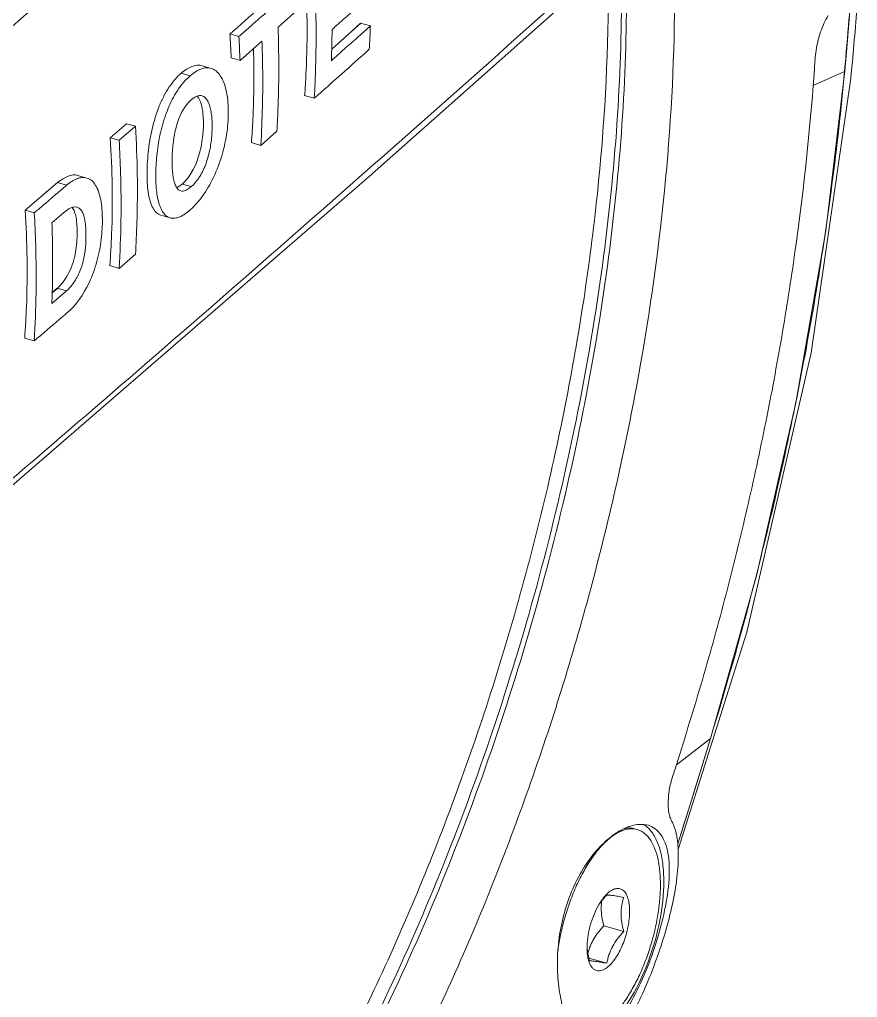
# Model space of a CAD drawing. Header units: millimetres. Extents: x 0 to 3564, y 0 to 2520.
# Drawn here: x 1924.06 to 1963.96, y 1942.42 to 1989.01 of the extents above; entities that cross this region are included whole.
import ezdxf

# ---------------------------------------------------------------- set-up
doc = ezdxf.new("R2010")
doc.units = ezdxf.units.MM
doc.layers.get('0').update_dxf_attribs({"lineweight": 13})

msp = doc.modelspace()

# ---------------------------------------------------------------- linework, layer by layer
for p, q in [((1940.703, 1981.539), (1959.246, 1997.987)), ((1937.409, 1989.569), (1936.368, 1988.651)), ((1939.404, 1988.025), (1940.309, 1988.839)), ((1940.153, 1988.153), (1940.766, 1988.707)), ((1940.303, 1988.841), (1940.766, 1988.707)), ((1934.07, 1988.327), (1934.502, 1988.203)), ((1935.603, 1987.978), (1934.557, 1987.06)), ((1938.924, 1987.603), (1939.071, 1987.734)), ((1938.93, 1987.601), (1939.404, 1988.025)), ((1963.46, 1987.652), (1963.365, 1986.573)), ((1933.177, 1986.689), (1932.756, 1986.811)), ((1934.132, 1987.183), (1934.557, 1987.06)), ((1931.747, 1986.456), (1932.177, 1986.331)), ((1963.351, 1986.536), (1961.86, 1985.867)), ((1963.354, 1986.574), (1963.351, 1986.536)), ((1963.365, 1986.573), (1963.351, 1986.536)), ((1937.63, 1985.398), (1938.093, 1985.264)), ((1928.371, 1983.383), (1929.15, 1984.052)), ((1929.15, 1984.052), (1929.579, 1983.928)), ((1928.801, 1983.259), (1929.579, 1983.928)), ((1936.314, 1983.693), (1935.548, 1983.02)), ((1928.371, 1983.383), (1928.801, 1983.259)), ((1935.094, 1983.151), (1935.548, 1983.02)), ((1924.317, 1979.934), (1925.863, 1981.242)), ((1925.863, 1981.242), (1926.298, 1981.116)), ((1927.263, 1981.463), (1926.839, 1981.586)), ((1931.799, 1981.178), (1932.235, 1981.052)), ((1931.541, 1981.001), (1931.618, 1981.04)), ((1924.317, 1979.934), (1924.758, 1979.806)), ((1926.157, 1979.808), (1925.597, 1979.332)), ((1930.787, 1979.693), (1931.226, 1979.566)), ((1929.579, 1977.828), (1928.801, 1977.159)), ((1928.35, 1977.289), (1928.801, 1977.159)), ((1925.597, 1975.486), (1926.297, 1976.082)), ((1925.61, 1976.002), (1925.855, 1976.209)), ((1925.616, 1976), (1925.86, 1976.207)), ((1926.297, 1976.082), (1925.855, 1976.209)), ((1924.297, 1973.84), (1924.758, 1973.706)), ((1958.703, 1959.822), (1955.426, 1949.468)), ((1956.963, 1954.755), (1955.346, 1953.51)), ((1956.964, 1954.755), (1955.8, 1950.993)), ((1956.97, 1954.75), (1956.964, 1954.755)), ((1955.8, 1950.993), (1955.685, 1950.622)), ((1955.801, 1950.993), (1955.686, 1950.621)), ((1953.476, 1950.421), (1953.346, 1950.459)), ((1955.477, 1949.955), (1955.488, 1949.992)), ((1952.099, 1947.408), (1952.005, 1947.32)), ((1952.833, 1945.564), (1951.887, 1945.837)), ((1952.021, 1944.049), (1951.178, 1944.292))]:
    msp.add_line(p, q)
for points in [[(1963.46, 1987.652), (1963.571, 1989.021), (1963.64, 1989.866)], [(1939.071, 1987.734), (1939.688, 1988.288), (1940.303, 1988.841)], [(1956.97, 1954.75), (1959.15, 1962.507), (1961.033, 1970.757), (1962.457, 1978.947), (1963.365, 1986.573)], [(1963.648, 1986.214), (1961.767, 1973.133), (1958.703, 1959.822)], [(1898.662, 1945.516), (1917.287, 1961.263), (1940.703, 1981.539)], [(1955.406, 1949.733), (1956.232, 1952.373), (1956.97, 1954.75)]]:
    msp.add_lwpolyline(points)
for centre, radius, start, end in [((1500.242, 2482.77), 657.79, 311.26428, 311.594824), ((1828.373, 1999.591), 135.935, 354.50183, 355.92819), ((1978.997, 1939.208), 66.178, 130.76898, 131.65875), ((1870.279, 2061.386), 97.367, 311.26908, 311.66682), ((1889.619, 1990.539), 51.179, 356.7016, 357.9489), ((1889.168, 1985.338), 45.008, 2.348, 3.8068), ((1880.5, 1985.057), 54.094, 2.1228, 3.3339), ((1886.979, 1988.955), 51.963, 357.9004, 359.5391), ((1397.607, 2595.694), 815.322, 311.522332, 311.768786), ((1824.324, 1999.96), 140, 354.36511, 354.51025), ((1797.639, 2003.75), 166.686, 345.80435, 346.49753), ((1796.088, 2004.145), 168.286, 342.93278, 345.80338), ((1953.215, 1949.517), 0.941, 73.9237, 82.0258), ((1733.203, 2019.959), 233.036, 342.52811, 342.72919), ((1954.639, 1946.97), 3.933, 125.5951, 127.4612), ((1954.361, 1945.265), 3.135, 147.8011, 149.3992), ((1954.35, 1944.989), 3.273, 143.6375, 145.2029), ((1954.136, 1946.686), 2.375, 171.7871, 180.0186), ((1954.289, 1944.77), 3.205, 177.996, 179.9756), ((1953.78, 1945.017), 2.696, 182.7691, 185.1945), ((1953.875, 1945.025), 2.791, 185.1885, 185.7299)]:
    msp.add_arc(centre, radius, start, end)
for points, knots in [([(1896.42, 1965.019), (1907.494, 1974.561), (1929.257, 1993.592), (1951.202, 2012.412), (1961.981, 2021.797)], [0, 0, 0, 0, 0.505642, 1, 1, 1, 1]), ([(1953.226, 1993.083), (1948.873, 1989.142), (1940.111, 1981.338), (1926.853, 1969.799), (1913.516, 1958.399), (1904.531, 1950.93), (1900.008, 1947.237)], [0, 0, 0, 0, 0.250755, 0.501046, 0.750609, 1, 1, 1, 1]), ([(1938.093, 1991.364), (1938.151, 1990.34), (1938.212, 1988.305), (1938.152, 1986.271), (1938.093, 1985.264)], [0, 0, 0, 0, 0.50419, 1, 1, 1, 1]), ([(1952.725, 1990.119), (1952.725, 1987.961), (1952.549, 1983.53), (1951.817, 1976.781), (1950.623, 1969.853), (1948.986, 1962.868), (1946.937, 1955.951), (1944.512, 1949.227), (1941.754, 1942.814), (1938.712, 1936.827), (1935.442, 1931.371), (1932, 1926.544), (1928.446, 1922.427), (1924.841, 1919.092), (1921.239, 1916.595), (1917.69, 1914.981), (1914.749, 1914.408), (1912.539, 1914.467), (1911.488, 1914.658), (1910.98, 1914.791)], [0, 0, 0, 0, 0.069479, 0.142599, 0.218345, 0.295649, 0.373382, 0.450412, 0.525621, 0.597945, 0.66641, 0.73017, 0.788559, 0.84115, 0.887857, 0.929064, 0.965806, 0.983089, 1, 1, 1, 1]), ([(1952.097, 1990.28), (1952.097, 1987.086), (1951.711, 1980.486), (1950.168, 1970.481), (1947.691, 1960.337), (1944.373, 1950.439), (1940.339, 1941.159), (1936.423, 1934.071), (1933.033, 1929.016), (1930.474, 1925.675), (1927.863, 1922.728), (1926.034, 1920.975), (1925.114, 1920.179)], [0, 0, 0, 0, 0.124565, 0.257342, 0.394358, 0.53135, 0.664065, 0.788519, 0.84657, 0.901337, 0.952555, 1, 1, 1, 1]), ([(1940.611, 1990.025), (1940.472, 1989.902), (1940.234, 1989.68), (1939.883, 1989.371), (1939.455, 1989.01), (1939.149, 1988.722), (1938.94, 1988.537)], [0, 0, 0, 0, 0.248573, 0.436771, 0.626338, 1, 1, 1, 1]), ([(1955.253, 1989.812), (1955.24, 1986.823), (1954.89, 1980.662), (1953.532, 1971.311), (1951.363, 1961.796), (1948.453, 1952.418), (1944.891, 1943.472), (1940.793, 1935.241), (1936.947, 1929.042), (1933.686, 1924.676), (1931.252, 1921.813), (1928.788, 1919.303), (1926.314, 1917.166), (1923.847, 1915.419), (1921.405, 1914.075), (1919.005, 1913.148), (1916.664, 1912.648), (1914.4, 1912.585), (1912.238, 1912.967), (1910.203, 1913.791), (1908.319, 1915.046), (1906.603, 1916.712), (1905.064, 1918.771), (1903.712, 1921.205), (1902.553, 1923.994), (1901.596, 1927.117), (1901.114, 1929.326), (1900.904, 1930.478)], [0, 0, 0, 0, 0.076465, 0.157645, 0.241524, 0.325929, 0.408671, 0.487642, 0.560938, 0.594967, 0.627031, 0.657019, 0.684869, 0.710582, 0.734236, 0.756007, 0.776187, 0.795201, 0.813591, 0.831977, 0.850979, 0.871144, 0.892894, 0.916525, 0.942214, 0.97004, 1, 1, 1, 1]), ([(1910.984, 1914.787), (1911.488, 1914.642), (1912.532, 1914.427), (1914.732, 1914.318), (1917.667, 1914.83), (1921.216, 1916.38), (1924.822, 1918.819), (1928.434, 1922.102), (1931.997, 1926.173), (1935.454, 1930.962), (1938.742, 1936.387), (1941.805, 1942.352), (1944.586, 1948.751), (1947.037, 1955.469), (1949.112, 1962.388), (1950.776, 1969.382), (1951.998, 1976.328), (1952.757, 1983.099), (1952.951, 1987.548), (1952.96, 1989.717)], [0, 0, 0, 0, 0.016924, 0.034174, 0.070738, 0.111676, 0.158085, 0.210392, 0.268537, 0.332113, 0.400462, 0.472745, 0.547989, 0.62513, 0.703046, 0.780599, 0.856652, 0.930128, 1, 1, 1, 1]), ([(1937.636, 1985.396), (1937.662, 1985.74), (1937.747, 1987.134), (1937.764, 1988.531), (1937.74, 1989.581)], [0, 0, 0, 0, 0.247744, 1, 1, 1, 1]), ([(1963.629, 1989.831), (1963.607, 1989.561), (1963.517, 1988.475), (1963.429, 1987.389), (1963.355, 1986.574)], [0, 0, 0, 0, 0.248748, 1, 1, 1, 1]), ([(1962.57, 1989.201), (1962.423, 1988.957), (1962.181, 1988.418), (1961.967, 1987.57), (1961.931, 1986.846), (1961.895, 1986.286), (1961.871, 1986.007), (1961.86, 1985.867)], [0, 0, 0, 0, 0.248091, 0.510881, 0.756438, 0.877556, 1, 1, 1, 1]), ([(1936.314, 1983.693), (1936.338, 1984.101), (1936.416, 1985.752), (1936.413, 1987.408), (1936.368, 1988.651)], [0, 0, 0, 0, 0.247437, 1, 1, 1, 1]), ([(1938.907, 1987.051), (1939.113, 1987.234), (1939.517, 1987.614), (1939.944, 1987.969), (1940.153, 1988.153)], [0, 0, 0, 0, 0.496588, 1, 1, 1, 1]), ([(1935.603, 1987.978), (1935.618, 1987.56), (1935.66, 1985.908), (1935.622, 1984.253), (1935.548, 1983.02)], [0, 0, 0, 0, 0.252644, 1, 1, 1, 1]), ([(1935.099, 1983.149), (1935.127, 1983.516), (1935.219, 1985), (1935.232, 1986.49), (1935.198, 1987.608)], [0, 0, 0, 0, 0.24752, 1, 1, 1, 1]), ([(1931.747, 1986.456), (1931.829, 1986.527), (1931.995, 1986.648), (1932.253, 1986.786), (1932.511, 1986.849), (1932.679, 1986.833), (1932.756, 1986.811)], [0, 0, 0, 0, 0.293748, 0.553876, 0.785256, 1, 1, 1, 1]), ([(1930.787, 1979.693), (1930.711, 1979.715), (1930.56, 1979.804), (1930.395, 1980.035), (1930.274, 1980.342), (1930.19, 1980.717), (1930.142, 1981.148), (1930.12, 1981.805), (1930.166, 1982.696), (1930.345, 1983.798), (1930.618, 1984.705), (1930.922, 1985.37), (1931.173, 1985.8), (1931.45, 1986.158), (1931.645, 1986.367), (1931.747, 1986.456)], [0, 0, 0, 0, 0.031981, 0.068907, 0.113345, 0.165522, 0.224742, 0.289714, 0.432497, 0.587172, 0.742908, 0.816223, 0.883994, 0.945376, 1, 1, 1, 1]), ([(1931.556, 1985.599), (1931.604, 1985.672), (1931.785, 1985.937), (1932.001, 1986.178), (1932.177, 1986.331)], [0, 0, 0, 0, 0.273019, 1, 1, 1, 1]), ([(1932.177, 1986.331), (1932.258, 1986.402), (1932.42, 1986.527), (1932.677, 1986.663), (1932.933, 1986.727), (1933.101, 1986.711), (1933.177, 1986.689)], [0, 0, 0, 0, 0.292459, 0.553329, 0.785384, 1, 1, 1, 1]), ([(1933.177, 1986.689), (1933.264, 1986.664), (1933.438, 1986.569), (1933.64, 1986.33), (1933.796, 1986.011), (1933.953, 1985.473), (1934.024, 1984.68), (1933.962, 1983.644), (1933.728, 1982.552), (1933.335, 1981.505), (1932.82, 1980.614), (1932.394, 1980.129), (1932.177, 1979.94)], [0, 0, 0, 0, 0.036181, 0.076758, 0.123625, 0.176926, 0.299952, 0.439496, 0.59094, 0.744517, 0.884671, 1, 1, 1, 1]), ([(1963.351, 1986.536), (1963.022, 1982.943), (1962.063, 1975.657), (1960.589, 1968.46), (1959.718, 1964.831)], [0, 0, 0, 0, 0.491613, 1, 1, 1, 1]), ([(1955.345, 1953.51), (1955.767, 1954.855), (1956.598, 1957.549), (1957.725, 1961.621), (1958.727, 1965.713), (1959.613, 1969.803), (1960.374, 1973.877), (1961.209, 1979.217), (1961.653, 1983.218), (1961.86, 1985.867)], [0, 0, 0, 0, 0.127839, 0.255688, 0.383167, 0.509819, 0.63523, 0.759006, 1, 1, 1, 1]), ([(1931.226, 1979.566), (1931.16, 1979.585), (1931.028, 1979.656), (1930.873, 1979.836), (1930.751, 1980.078), (1930.658, 1980.375), (1930.594, 1980.719), (1930.542, 1981.248), (1930.541, 1981.979), (1930.624, 1982.907), (1930.812, 1983.864), (1931.108, 1984.78), (1931.394, 1985.346), (1931.556, 1985.599)], [0, 0, 0, 0, 0.032028, 0.067734, 0.109433, 0.157675, 0.212215, 0.272372, 0.405678, 0.55201, 0.706397, 0.859728, 1, 1, 1, 1]), ([(1932.752, 1985.38), (1932.713, 1985.391), (1932.626, 1985.398), (1932.494, 1985.362), (1932.361, 1985.289), (1932.277, 1985.224), (1932.235, 1985.187)], [0, 0, 0, 0, 0.212059, 0.443651, 0.705937, 1, 1, 1, 1]), ([(1932.235, 1981.052), (1932.374, 1981.172), (1932.641, 1981.492), (1932.93, 1982.082), (1933.125, 1982.758), (1933.222, 1983.44), (1933.237, 1983.986), (1933.212, 1984.393), (1933.173, 1984.671), (1933.113, 1984.92), (1933.028, 1985.133), (1932.913, 1985.297), (1932.806, 1985.365), (1932.752, 1985.38)], [0, 0, 0, 0, 0.116579, 0.260944, 0.414322, 0.561051, 0.69694, 0.760365, 0.819871, 0.87454, 0.923029, 0.964393, 1, 1, 1, 1]), ([(1932.793, 1984.513), (1932.777, 1984.679), (1932.729, 1984.974), (1932.614, 1985.263), (1932.528, 1985.366)], [0, 0, 0, 0, 0.552132, 1, 1, 1, 1]), ([(1932.235, 1985.187), (1931.929, 1984.921), (1931.611, 1984.314), (1931.409, 1983.463), (1931.329, 1982.776), (1931.315, 1982.229), (1931.333, 1981.822), (1931.363, 1981.546), (1931.413, 1981.3), (1931.485, 1981.092), (1931.584, 1980.932), (1931.683, 1980.867), (1931.733, 1980.853)], [0, 0, 0, 0, 0.26012, 0.415289, 0.564398, 0.702508, 0.766639, 0.826381, 0.880515, 0.92763, 0.966868, 1, 1, 1, 1]), ([(1931.799, 1981.178), (1932.24, 1981.562), (1932.638, 1982.453), (1932.819, 1983.62), (1932.822, 1984.229), (1932.793, 1984.513)], [0, 0, 0, 0, 0.492247, 0.75978, 1, 1, 1, 1]), ([(1929.579, 1977.828), (1929.609, 1978.329), (1929.701, 1980.361), (1929.668, 1982.399), (1929.579, 1983.928)], [0, 0, 0, 0, 0.246835, 1, 1, 1, 1]), ([(1928.355, 1977.287), (1928.394, 1977.786), (1928.511, 1979.816), (1928.478, 1981.853), (1928.376, 1983.382)], [0, 0, 0, 0, 0.246419, 1, 1, 1, 1]), ([(1928.801, 1983.259), (1928.831, 1982.745), (1928.921, 1980.712), (1928.893, 1978.675), (1928.801, 1977.159)], [0, 0, 0, 0, 0.253267, 1, 1, 1, 1]), ([(1925.862, 1981.242), (1925.942, 1981.31), (1926.104, 1981.425), (1926.353, 1981.559), (1926.602, 1981.622), (1926.765, 1981.607), (1926.839, 1981.586)], [0, 0, 0, 0, 0.292784, 0.553398, 0.78544, 1, 1, 1, 1]), ([(1926.298, 1981.116), (1926.377, 1981.183), (1926.533, 1981.303), (1926.781, 1981.435), (1927.028, 1981.499), (1927.19, 1981.484), (1927.263, 1981.463)], [0, 0, 0, 0, 0.291534, 0.553141, 0.785652, 1, 1, 1, 1]), ([(1927.263, 1981.463), (1927.346, 1981.439), (1927.514, 1981.346), (1927.701, 1981.105), (1927.839, 1980.788), (1927.933, 1980.408), (1927.987, 1979.981), (1928.013, 1979.354), (1927.967, 1978.514), (1927.768, 1977.479), (1927.318, 1976.236), (1926.756, 1975.407), (1926.298, 1975.016)], [0, 0, 0, 0, 0.036373, 0.077707, 0.12606, 0.181116, 0.241647, 0.306305, 0.444818, 0.594256, 0.747252, 1, 1, 1, 1]), ([(1931.618, 1981.04), (1931.633, 1981.049), (1931.697, 1981.09), (1931.755, 1981.14), (1931.799, 1981.178)], [0, 0, 0, 0, 0.233283, 1, 1, 1, 1]), ([(1924.758, 1979.806), (1924.887, 1979.916), (1925.114, 1980.104), (1925.434, 1980.378), (1925.813, 1980.711), (1926.105, 1980.952), (1926.298, 1981.116)], [0, 0, 0, 0, 0.250924, 0.437952, 0.624156, 1, 1, 1, 1]), ([(1931.733, 1980.853), (1931.769, 1980.842), (1931.877, 1980.836), (1932.055, 1980.908), (1932.173, 1980.998), (1932.235, 1981.052)], [0, 0, 0, 0, 0.20417, 0.560658, 1, 1, 1, 1]), ([(1924.302, 1973.838), (1924.339, 1974.337), (1924.453, 1976.367), (1924.421, 1978.404), (1924.322, 1979.932)], [0, 0, 0, 0, 0.246528, 1, 1, 1, 1]), ([(1924.758, 1979.806), (1924.788, 1979.292), (1924.875, 1977.26), (1924.849, 1975.223), (1924.758, 1973.706)], [0, 0, 0, 0, 0.253204, 1, 1, 1, 1]), ([(1926.793, 1980.07), (1926.745, 1980.084), (1926.605, 1980.091), (1926.383, 1979.989), (1926.235, 1979.874), (1926.157, 1979.808)], [0, 0, 0, 0, 0.20936, 0.571208, 1, 1, 1, 1]), ([(1926.297, 1976.082), (1926.358, 1976.134), (1926.478, 1976.26), (1926.705, 1976.564), (1926.955, 1977.026), (1927.14, 1977.644), (1927.215, 1978.27), (1927.225, 1978.771), (1927.208, 1979.149), (1927.178, 1979.411), (1927.128, 1979.647), (1927.053, 1979.847), (1926.944, 1979.999), (1926.843, 1980.056), (1926.793, 1980.07)], [0, 0, 0, 0, 0.05556, 0.118507, 0.261003, 0.413688, 0.558512, 0.693498, 0.757651, 0.818395, 0.874233, 0.923284, 0.964371, 1, 1, 1, 1]), ([(1926.56, 1980.064), (1926.611, 1980.003), (1926.689, 1979.844), (1926.729, 1979.675), (1926.747, 1979.583)], [0, 0, 0, 0, 0.455633, 1, 1, 1, 1]), ([(1932.177, 1979.94), (1932.095, 1979.87), (1931.954, 1979.759), (1931.744, 1979.636), (1931.563, 1979.565), (1931.389, 1979.537), (1931.277, 1979.551), (1931.226, 1979.566)], [0, 0, 0, 0, 0.303603, 0.506356, 0.687386, 0.849613, 1, 1, 1, 1]), ([(1925.597, 1975.486), (1925.609, 1975.804), (1925.645, 1977.085), (1925.632, 1978.368), (1925.597, 1979.332)], [0, 0, 0, 0, 0.248023, 1, 1, 1, 1]), ([(1926.747, 1979.583), (1926.771, 1979.45), (1926.798, 1979.17), (1926.805, 1978.577), (1926.753, 1977.947), (1926.582, 1977.32), (1926.381, 1976.876), (1926.141, 1976.502), (1925.957, 1976.29), (1925.86, 1976.207)], [0, 0, 0, 0, 0.111971, 0.232365, 0.492114, 0.63235, 0.769711, 0.89412, 1, 1, 1, 1]), ([(1926.298, 1975.016), (1926.169, 1974.907), (1925.942, 1974.718), (1925.622, 1974.445), (1925.243, 1974.111), (1924.951, 1973.87), (1924.758, 1973.706)], [0, 0, 0, 0, 0.250875, 0.437988, 0.624175, 1, 1, 1, 1]), ([(1955.345, 1953.51), (1955.278, 1953.297), (1955.166, 1952.981), (1955.049, 1952.551), (1954.971, 1952.133), (1954.94, 1951.729), (1954.96, 1951.356), (1954.999, 1951.122), (1955.066, 1950.926), (1955.152, 1950.759), (1955.23, 1950.594), (1955.292, 1950.412), (1955.338, 1950.213), (1955.389, 1949.924), (1955.412, 1949.7), (1955.421, 1949.547)], [0, 0, 0, 0, 0.164081, 0.246205, 0.326801, 0.476304, 0.542428, 0.600538, 0.650049, 0.694096, 0.737735, 0.784428, 0.834822, 0.887704, 1, 1, 1, 1]), ([(1952.099, 1941.35), (1952.239, 1941.472), (1952.517, 1941.756), (1952.898, 1942.253), (1953.259, 1942.834), (1953.591, 1943.485), (1953.887, 1944.19), (1954.138, 1944.932), (1954.338, 1945.692), (1954.482, 1946.451), (1954.568, 1947.19), (1954.591, 1947.89), (1954.553, 1948.534), (1954.454, 1949.106), (1954.296, 1949.594), (1954.11, 1949.933), (1953.933, 1950.144), (1953.792, 1950.268), (1953.64, 1950.362), (1953.531, 1950.405), (1953.476, 1950.421)], [0, 0, 0, 0, 0.055389, 0.117513, 0.185555, 0.258364, 0.334558, 0.412611, 0.49092, 0.567871, 0.641906, 0.711591, 0.77569, 0.833268, 0.883821, 0.927483, 0.94707, 0.965448, 0.982953, 1, 1, 1, 1]), ([(1953.346, 1950.449), (1953.279, 1950.458), (1953.138, 1950.463), (1952.923, 1950.427), (1952.703, 1950.351), (1952.559, 1950.277), (1952.487, 1950.234), (1952.43, 1950.2), (1952.374, 1950.164), (1952.32, 1950.127)], [0, 0, 0, 0, 0.225604, 0.463861, 0.720594, 1, 1, 1, 1.22038, 1.22038, 1.22038, 1.22038]), ([(1952.35, 1950.168), (1952.399, 1950.203), (1952.587, 1950.331), (1952.788, 1950.44), (1952.941, 1950.506)], [0, 0, 0, 0, 0.264247, 1, 1, 1, 1]), ([(1953.992, 1950.621), (1954.112, 1950.586), (1954.348, 1950.47), (1954.629, 1950.172), (1954.831, 1949.767), (1954.957, 1949.269), (1955.013, 1948.687), (1954.994, 1947.776), (1954.8, 1946.524), (1954.385, 1944.985), (1953.831, 1943.486), (1953.279, 1942.341), (1952.795, 1941.565), (1952.544, 1941.236), (1952.416, 1941.091)], [0, 0, 0, 0, 0.035825, 0.073322, 0.115472, 0.164056, 0.219719, 0.282299, 0.424699, 0.581264, 0.738389, 0.881792, 0.944617, 1, 1, 1, 1]), ([(1952.876, 1950.477), (1952.876, 1950.477), (1952.877, 1950.477), (1952.878, 1950.477), (1952.898, 1950.48), (1952.918, 1950.484), (1952.938, 1950.486), (1953.008, 1950.495), (1953.145, 1950.501), (1953.282, 1950.477), (1953.346, 1950.459)], [-0.154935, -0.154935, -0.154935, -0.154935, -0.148227, -0.148227, -0.148227, 0, 0, 0, 0.508976, 1, 1, 1, 1]), ([(1952.941, 1950.506), (1952.959, 1950.513), (1953.028, 1950.542), (1953.099, 1950.567), (1953.152, 1950.584)], [0, 0, 0, 0, 0.255825, 1, 1, 1, 1]), ([(1953.152, 1950.584), (1953.295, 1950.629), (1953.576, 1950.686), (1953.864, 1950.658), (1953.992, 1950.621)], [0, 0, 0, 0, 0.528802, 1, 1, 1, 1]), ([(1953.766, 1950.66), (1953.784, 1950.65), (1953.853, 1950.61), (1953.918, 1950.562), (1953.964, 1950.522)], [0, 0, 0, 0, 0.245058, 1, 1, 1, 1]), ([(1953.964, 1950.522), (1954.096, 1950.407), (1954.334, 1950.093), (1954.57, 1949.499), (1954.712, 1948.766), (1954.74, 1948.233), (1954.74, 1947.949)], [0, 0, 0, 0, 0.190925, 0.419827, 0.690627, 1, 1, 1, 1]), ([(1952.247, 1950.092), (1951.991, 1949.895), (1951.493, 1949.413), (1950.617, 1948.196), (1949.861, 1946.33), (1949.616, 1944.334), (1949.728, 1942.826), (1949.877, 1942.143), (1949.978, 1941.833)], [0, 0, 0, 0, 0.107691, 0.229211, 0.497508, 0.768198, 0.891549, 1, 1, 1, 1]), ([(1952.32, 1950.127), (1952.243, 1950.071), (1952.17, 1950.012), (1952.099, 1949.951), (1951.95, 1949.822), (1951.656, 1949.519), (1951.257, 1948.988), (1950.88, 1948.365), (1950.537, 1947.667), (1950.237, 1946.913), (1949.988, 1946.124), (1949.805, 1945.357), (1949.722, 1944.853), (1949.692, 1944.621)], [-0.046597, -0.046597, -0.046597, -0.046597, 0, 0, 0, 0.097576, 0.207546, 0.328262, 0.457406, 0.592222, 0.729686, 0.866652, 0.98225, 0.98225, 0.98225, 0.98225]), ([(1955.421, 1949.547), (1955.444, 1949.181), (1955.42, 1948.392), (1955.159, 1946.692), (1954.659, 1944.934), (1954.009, 1943.212), (1953.469, 1942.026), (1952.905, 1941.01), (1952.481, 1940.423), (1952.262, 1940.179)], [0, 0, 0, 0, 0.109495, 0.234954, 0.513089, 0.653187, 0.784771, 0.90191, 1, 1, 1, 1]), ([(1953.113, 1946.529), (1953.113, 1946.638), (1953.103, 1946.843), (1953.048, 1947.123), (1952.97, 1947.321), (1952.887, 1947.445), (1952.82, 1947.516), (1952.745, 1947.569), (1952.663, 1947.604), (1952.576, 1947.618), (1952.484, 1947.614), (1952.389, 1947.589), (1952.254, 1947.53), (1952.159, 1947.461), (1952.099, 1947.408)], [0, 0, 0, 0, 0.176286, 0.330449, 0.460858, 0.517768, 0.569981, 0.618683, 0.665488, 0.712273, 0.760915, 0.81303, 0.86984, 1, 1, 1, 1]), ([(1954.74, 1947.949), (1954.74, 1947.325), (1954.595, 1946.036), (1954.076, 1944.183), (1953.412, 1942.741), (1952.766, 1941.774), (1952.417, 1941.371), (1952.237, 1941.199)], [0, 0, 0, 0, 0.254419, 0.525917, 0.783497, 0.898286, 1, 1, 1, 1]), ([(1952.005, 1947.32), (1951.951, 1947.265), (1951.846, 1947.141), (1951.754, 1947.007), (1951.708, 1946.935)], [0, 0, 0, 0, 0.475902, 1, 1, 1, 1]), ([(1952.021, 1947.297), (1951.994, 1947.267), (1951.887, 1947.149), (1951.785, 1947.026), (1951.715, 1946.93)], [0, 0, 0, 0, 0.251913, 1, 1, 1, 1]), ([(1952.833, 1947.188), (1952.736, 1947.206), (1952.559, 1947.239), (1952.325, 1947.277), (1952.151, 1947.297), (1952.057, 1947.299), (1952.021, 1947.297)], [0, 0, 0, 0, 0.362375, 0.657213, 0.867114, 1, 1, 1, 1]), ([(1952.833, 1947.188), (1952.794, 1947.065), (1952.73, 1946.809), (1952.707, 1946.546), (1952.707, 1946.412)], [0, 0, 0, 0, 0.489925, 1, 1, 1, 1]), ([(1951.663, 1946.86), (1951.577, 1946.716), (1951.423, 1946.405), (1951.248, 1945.91), (1951.129, 1945.397), (1951.092, 1945.051), (1951.086, 1944.882)], [0, 0, 0, 0, 0.242183, 0.499273, 0.75672, 1, 1, 1, 1]), ([(1951.762, 1946.685), (1951.762, 1946.545), (1951.787, 1946.258), (1951.85, 1945.978), (1951.887, 1945.837)], [0, 0, 0, 0, 0.490548, 1, 1, 1, 1]), ([(1952.099, 1943.893), (1952.17, 1943.955), (1952.311, 1944.104), (1952.498, 1944.369), (1952.671, 1944.682), (1952.823, 1945.031), (1952.948, 1945.403), (1953.041, 1945.785), (1953.099, 1946.161), (1953.113, 1946.409), (1953.113, 1946.529)], [0, 0, 0, 0, 0.09859, 0.211371, 0.335842, 0.468575, 0.605586, 0.742619, 0.875421, 1, 1, 1, 1]), ([(1952.707, 1946.412), (1952.707, 1946.272), (1952.733, 1945.985), (1952.796, 1945.705), (1952.833, 1945.564)], [0, 0, 0, 0, 0.49054, 1, 1, 1, 1]), ([(1951.887, 1945.837), (1951.798, 1945.741), (1951.627, 1945.543), (1951.407, 1945.224), (1951.237, 1944.887), (1951.158, 1944.652), (1951.126, 1944.534)], [0, 0, 0, 0, 0.259382, 0.513344, 0.760181, 1, 1, 1, 1]), ([(1952.021, 1944.049), (1952.049, 1944.185), (1952.103, 1944.388), (1952.205, 1944.651), (1952.332, 1944.912), (1952.535, 1945.225), (1952.73, 1945.453), (1952.833, 1945.564)], [0, 0, 0, 0, 0.238591, 0.360572, 0.484671, 0.738997, 1, 1, 1, 1]), ([(1951.084, 1944.772), (1951.084, 1944.657), (1951.095, 1944.444), (1951.139, 1944.233), (1951.169, 1944.139)], [0, 0, 0, 0, 0.535787, 1, 1, 1, 1]), ([(1951.209, 1944.158), (1951.196, 1944.207), (1951.148, 1944.401), (1951.112, 1944.598), (1951.097, 1944.746)], [0, 0, 0, 0, 0.254105, 1, 1, 1, 1]), ([(1951.169, 1944.139), (1951.188, 1944.082), (1951.23, 1943.978), (1951.316, 1943.844), (1951.42, 1943.747), (1951.542, 1943.691), (1951.676, 1943.679), (1951.817, 1943.712), (1951.962, 1943.784), (1952.053, 1943.853), (1952.099, 1943.893)], [0, 0, 0, 0, 0.147639, 0.276665, 0.390709, 0.496421, 0.602751, 0.718439, 0.849813, 1, 1, 1, 1]), ([(1951.209, 1944.158), (1951.246, 1944.161), (1951.34, 1944.158), (1951.513, 1944.138), (1951.747, 1944.1), (1951.924, 1944.068), (1952.021, 1944.049)], [0, 0, 0, 0, 0.132885, 0.342787, 0.637625, 1, 1, 1, 1])]:
    msp.add_open_spline(points, degree=3, knots=knots)

doc.saveas('drawing.dxf')
